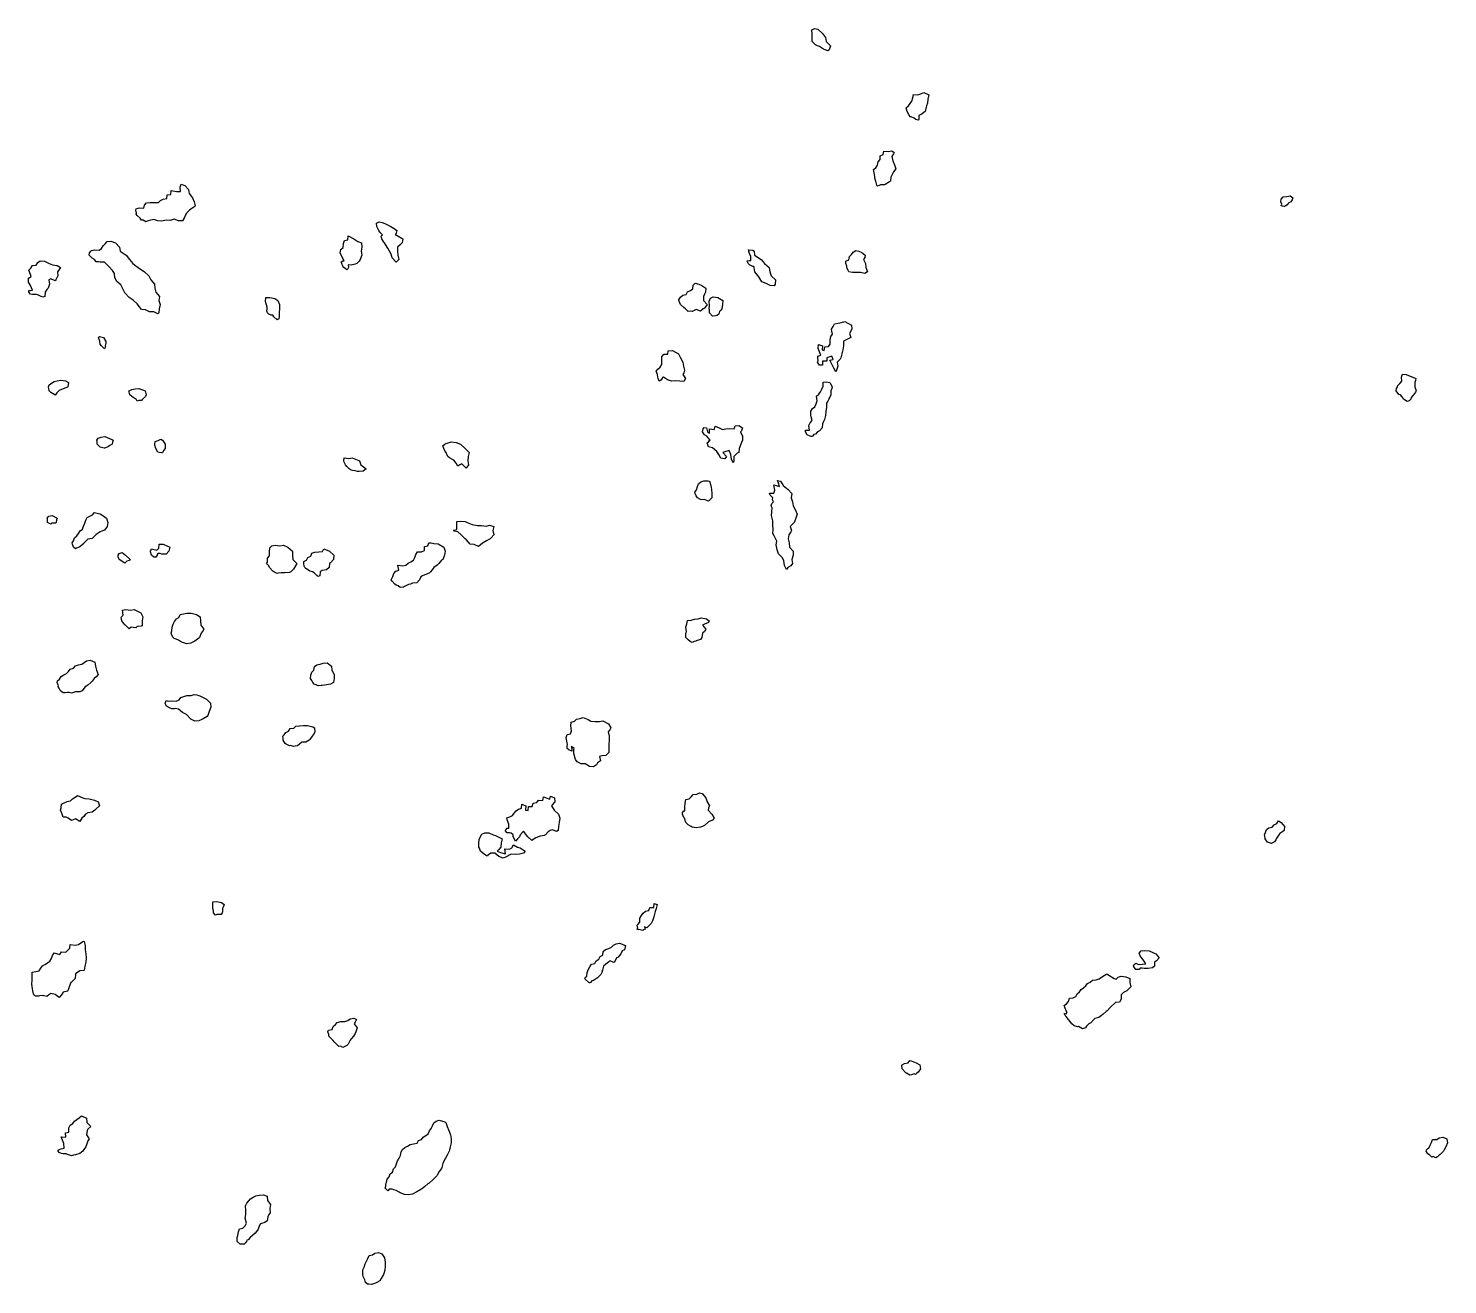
# Model space of a CAD drawing. Extents: x 450006 to 454999, y 6465006 to 6474995.
# Drawn here: x 454304 to 454995, y 6469346 to 6469957 of the extents above; entities that cross this region are included whole.
import ezdxf

# ---------------------------------------------------------------- set-up
doc = ezdxf.new("R2010")
doc.units = 0

msp = doc.modelspace()

# ---------------------------------------------------------------- linework, layer by layer
at = {"layer": '1010'}
for points in [[(454687, 6469949.36), (454685.36, 6469951), (454685.36, 6469952.62), (454685.36, 6469953), (454685.36, 6469954.62), (454685.32, 6469956.66), (454686.56, 6469957.42), (454688.16, 6469957), (454690.5, 6469955), (454691.98, 6469953), (454692.22, 6469951), (454694.32, 6469949), (454693.74, 6469947), (454693, 6469946.46), (454691.7, 6469947), (454691, 6469947.32), (454689.98, 6469948), (454689, 6469948.66), (454688, 6469949), (454687, 6469949.36), (454687, 6469949.36)], [(454733, 6469914.32), (454732.74, 6469915), (454732.54, 6469915.44), (454731.58, 6469917), (454731.22, 6469918.76), (454732.28, 6469919.7), (454733.18, 6469920.8), (454734, 6469921.98), (454734.42, 6469923.56), (454734.66, 6469925.32), (454736.86, 6469925.12), (454738.34, 6469925.64), (454739.74, 6469926.24), (454742.24, 6469925), (454741.68, 6469923), (454741.54, 6469921), (454741, 6469919.68), (454740.82, 6469919), (454740.34, 6469917), (454739, 6469915.88), (454737.34, 6469915), (454737.36, 6469913), (454737.2, 6469912.78), (454737, 6469912.68), (454735.9, 6469913), (454735, 6469913.8), (454733.56, 6469914.42), (454733, 6469914.32), (454733, 6469914.32)], [(454717, 6469880.84), (454716.88, 6469881), (454716.84, 6469881.14), (454716.38, 6469883), (454716.14, 6469883.84), (454715.68, 6469886.3), (454715.24, 6469888.74), (454716.46, 6469889.52), (454717.16, 6469890.82), (454717.54, 6469892.44), (454718.44, 6469893.54), (454718.58, 6469895.4), (454719.98, 6469896), (454720.36, 6469897.62), (454722.48, 6469897.5), (454724.12, 6469897.86), (454725.32, 6469897), (454725, 6469896.34), (454724.26, 6469895), (454724.74, 6469893), (454725.46, 6469891), (454726.1, 6469889), (454725, 6469887.58), (454724.74, 6469887), (454723.78, 6469885), (454723.52, 6469883), (454723, 6469882.7), (454721, 6469881.44), (454720.66, 6469881.32), (454719, 6469881.32), (454718.74, 6469881.24), (454718.08, 6469881), (454717.28, 6469880.7), (454717, 6469880.84), (454717, 6469880.84)], [(454357, 6469866.38), (454356.5, 6469867), (454356.54, 6469867.44), (454356.3, 6469869), (454356.38, 6469869.6), (454357.94, 6469870.04), (454360.12, 6469869.86), (454360.54, 6469871.44), (454361.46, 6469872.52), (454363.34, 6469872.64), (454365.34, 6469872.64), (454367.34, 6469872.64), (454368.28, 6469873.7), (454369.62, 6469874.36), (454371.32, 6469874.66), (454371.58, 6469876.4), (454373.34, 6469876.64), (454373.46, 6469878.52), (454376, 6469877.98), (454378, 6469877.98), (454377.82, 6469880.16), (454378.32, 6469881.66), (454380.18, 6469881), (454381.94, 6469879), (454382.2, 6469877), (454383.86, 6469875), (454384.66, 6469873), (454385.2, 6469871), (454385, 6469870.74), (454383, 6469869.46), (454382.46, 6469869), (454381, 6469867.42), (454380.6, 6469867), (454379.8, 6469865), (454379, 6469863.72), (454377, 6469863.7), (454375, 6469864.6), (454373, 6469863.86), (454371, 6469864), (454369, 6469863.6), (454367, 6469863.7), (454365, 6469864.36), (454363, 6469863.84), (454362.3, 6469863.68), (454361, 6469863.26), (454359.96, 6469864.02), (454359, 6469864.14), (454358.38, 6469865), (454357, 6469866.38), (454357, 6469866.38)], [(454915, 6469870.72), (454913.58, 6469871), (454914.04, 6469871.94), (454913.42, 6469873), (454913.66, 6469874.32), (454914.6, 6469875.38), (454916.34, 6469875.64), (454918, 6469875.98), (454919.38, 6469875), (454919, 6469874), (454918.38, 6469873), (454917.44, 6469872.54), (454917, 6469872.14), (454916.5, 6469871.48), (454915.86, 6469871), (454915.3, 6469870.68), (454915, 6469870.72), (454915, 6469870.72)], [(454475, 6469858.28), (454474.52, 6469859), (454474.26, 6469859.72), (454473.62, 6469861), (454473.36, 6469862.62), (454474.66, 6469863.32), (454476.16, 6469863), (454477.5, 6469862.48), (454480.38, 6469861), (454481.94, 6469860.04), (454483.34, 6469859), (454483, 6469857.8), (454482.42, 6469857), (454483.4, 6469856.58), (454486.26, 6469855), (454485.92, 6469853), (454485, 6469852.1), (454483.66, 6469851), (454483.58, 6469849), (454483.84, 6469847), (454484.34, 6469845), (454483, 6469843.62), (454481, 6469845.74), (454480.5, 6469847.48), (454479, 6469850.48), (454477.74, 6469852.24), (454477.34, 6469853), (454477, 6469853.34), (454475.96, 6469855), (454475.66, 6469856.32), (454476.4, 6469857), (454475, 6469858.28), (454475, 6469858.28)], [(454457, 6469841.7), (454456.58, 6469843), (454456.24, 6469843.74), (454457, 6469844.28), (454457.64, 6469844.34), (454457, 6469845.36), (454455.76, 6469848.22), (454456.1, 6469849.88), (454457.18, 6469850.8), (454457.32, 6469852.66), (454457.8, 6469854.18), (454459.42, 6469854.56), (454459.58, 6469856.4), (454462.36, 6469855), (454464.34, 6469853.64), (454466.04, 6469853), (454466.32, 6469851), (454465.98, 6469849), (454466.32, 6469847), (454465.48, 6469845), (454465, 6469844.06), (454463.86, 6469843), (454463, 6469842.6), (454461, 6469842.12), (454459.64, 6469842.34), (454459.78, 6469841), (454459.52, 6469840.46), (454459, 6469839.86), (454457.52, 6469841), (454457, 6469841.7), (454457, 6469841.7)], [(454335, 6469845.62), (454333.5, 6469847), (454333.72, 6469848.26), (454334.44, 6469849), (454334.74, 6469849.24), (454336.4, 6469849.58), (454338.42, 6469849.56), (454339.64, 6469850.34), (454340.38, 6469851.6), (454341.34, 6469852.64), (454342.34, 6469853.64), (454344.14, 6469853.84), (454346.42, 6469853), (454348.3, 6469851), (454348.66, 6469849), (454349.7, 6469848.28), (454351.6, 6469847), (454353.24, 6469845), (454354.78, 6469843), (454355.66, 6469842.32), (454357.44, 6469841), (454360.54, 6469839), (454362.66, 6469837), (454363.62, 6469835), (454365.42, 6469833), (454365.46, 6469831), (454366.06, 6469829), (454367.8, 6469827), (454367.48, 6469825), (454368.14, 6469823), (454367.72, 6469821), (454367.54, 6469819), (454367, 6469818.56), (454365, 6469819.4), (454363, 6469819.44), (454361, 6469820.38), (454359, 6469820.62), (454358, 6469821.98), (454357, 6469823.44), (454355, 6469825.2), (454353, 6469826.5), (454351, 6469828.66), (454350.62, 6469829.36), (454349, 6469832.62), (454347, 6469834.26), (454346.04, 6469835.94), (454345.84, 6469838.14), (454345, 6469839.52), (454343, 6469841.62), (454341, 6469843.6), (454340.28, 6469843.7), (454339, 6469843.7), (454338.16, 6469843.82), (454337, 6469843.82), (454336.2, 6469845), (454335, 6469845.62), (454335, 6469845.62)], [(454655, 6469842.34), (454654.34, 6469843), (454653.74, 6469844.24), (454655, 6469844.52), (454655.54, 6469844.44), (454655.54, 6469846.44), (454655, 6469847.82), (454654.4, 6469849.58), (454656.54, 6469849.44), (454657.18, 6469849), (454657.38, 6469847), (454660.54, 6469845), (454662.16, 6469843), (454664.44, 6469841), (454664.76, 6469839), (454665.4, 6469837), (454667.58, 6469835), (454667.4, 6469833), (454667, 6469832.12), (454665, 6469832.22), (454663, 6469833.32), (454661, 6469834.1), (454659.44, 6469836.54), (454659, 6469837.18), (454657.46, 6469839), (454657.18, 6469840.8), (454657.2, 6469841), (454657, 6469841.54), (454656.52, 6469841.46), (454655, 6469842.34), (454655, 6469842.34)], [(454703, 6469839.6), (454702.3, 6469841), (454702.36, 6469841.62), (454701.82, 6469843), (454701.78, 6469844.2), (454703.2, 6469844.78), (454703.62, 6469846.36), (454704.54, 6469847.44), (454705.4, 6469848.58), (454706.66, 6469849.32), (454708.18, 6469849), (454709.66, 6469848.32), (454711.24, 6469847), (454711, 6469845.84), (454710.36, 6469845), (454711.38, 6469843), (454711.46, 6469841), (454712.38, 6469839), (454711, 6469838.16), (454709, 6469838.56), (454707.3, 6469838.68), (454707, 6469838.58), (454705.4, 6469838.58), (454705, 6469838.58), (454703.32, 6469839), (454703, 6469839.6), (454703, 6469839.6)], [(454305, 6469828.1), (454304.24, 6469829), (454304.2, 6469829.78), (454305, 6469829.84), (454306.02, 6469829.96), (454305, 6469832.22), (454304, 6469833.98), (454304.06, 6469835.92), (454305.36, 6469836.62), (454305, 6469837.6), (454304.2, 6469839.78), (454305.22, 6469840.76), (454306, 6469841.98), (454307.8, 6469842.18), (454308.54, 6469843.44), (454309.74, 6469844.24), (454311.8, 6469844.18), (454314.18, 6469843), (454315.66, 6469842.32), (454318, 6469841.98), (454319.56, 6469841), (454319, 6469840), (454318.24, 6469839), (454318.32, 6469837), (454317.36, 6469835), (454317, 6469834.62), (454315, 6469835.6), (454313.94, 6469835), (454314.22, 6469833), (454313.6, 6469831), (454313, 6469830.34), (454312.2, 6469829), (454311.98, 6469827), (454311, 6469826.56), (454310.18, 6469827), (454309, 6469827.5), (454308, 6469827.98), (454307, 6469827.86), (454306.02, 6469827.96), (454305, 6469828.1), (454305, 6469828.1)], [(454621, 6469823.9), (454620.6, 6469825), (454620.6, 6469825.38), (454621, 6469826.08), (454621.38, 6469826.6), (454622.44, 6469827.54), (454624.14, 6469827.84), (454624.78, 6469829.2), (454626.16, 6469829.82), (454627.32, 6469830.66), (454627.52, 6469832.46), (454628.5, 6469833.48), (454630.22, 6469833), (454631.66, 6469832.32), (454633.64, 6469831), (454633.48, 6469829), (454633, 6469828), (454632.56, 6469827), (454632.58, 6469825), (454634.28, 6469823), (454633, 6469821.32), (454632.44, 6469821), (454631, 6469819.76), (454629, 6469820.6), (454627, 6469819.58), (454626.18, 6469819.8), (454625, 6469819.66), (454623.72, 6469821), (454623, 6469821.6), (454621.38, 6469823), (454621, 6469823.9), (454621, 6469823.9)], [(454637, 6469817.36), (454635.38, 6469819), (454635.52, 6469820.46), (454635.34, 6469821), (454635.52, 6469822.46), (454635.36, 6469824.62), (454635.88, 6469826.1), (454637.24, 6469826.74), (454639.46, 6469826.52), (454641.88, 6469825), (454641.82, 6469823), (454641.4, 6469821), (454641, 6469820.34), (454640.38, 6469819.6), (454640.12, 6469819), (454639.86, 6469818.12), (454639, 6469817.72), (454638.48, 6469817.5), (454637, 6469817.36), (454637, 6469817.36)], [(454421, 6469818.3), (454420.38, 6469819), (454420.12, 6469819.86), (454420.28, 6469821), (454420.22, 6469821.76), (454419.44, 6469824.54), (454419.6, 6469826.38), (454421.52, 6469826.46), (454424, 6469825.98), (454425.36, 6469825), (454426.2, 6469823), (454426.18, 6469821), (454426.02, 6469819), (454426.02, 6469817), (454425.92, 6469816.06), (454425, 6469815.5), (454423.5, 6469817), (454423, 6469817.84), (454422.16, 6469817.82), (454421, 6469818.3), (454421, 6469818.3)], [(454689, 6469793.56), (454688.04, 6469795), (454688.32, 6469795.66), (454688.2, 6469797), (454688.14, 6469797.84), (454689.58, 6469798.4), (454689, 6469799.92), (454688.42, 6469801.56), (454688.46, 6469803.52), (454690.48, 6469803), (454690.22, 6469801), (454691.32, 6469800.66), (454691.52, 6469802.46), (454693.4, 6469802.58), (454694.24, 6469803.74), (454694.2, 6469805.78), (454694.5, 6469807.48), (454695.32, 6469808.66), (454695, 6469810), (454694.9, 6469811.08), (454695.7, 6469812.28), (454696.36, 6469813.62), (454698.02, 6469813.96), (454699.74, 6469814.24), (454701.24, 6469814.74), (454704.62, 6469813), (454704.78, 6469811), (454703.64, 6469809), (454704.28, 6469807), (454703, 6469806.32), (454701, 6469805.32), (454700.66, 6469805), (454700.66, 6469803), (454700.3, 6469801), (454699.78, 6469799), (454699.4, 6469797), (454699, 6469796.46), (454697.56, 6469795), (454697.98, 6469793), (454697.24, 6469791), (454697, 6469790.32), (454696, 6469791.98), (454695, 6469794), (454694, 6469795.98), (454695.66, 6469796.32), (454695, 6469797.9), (454693, 6469797.32), (454692.54, 6469797), (454692.54, 6469795.44), (454691, 6469795.44), (454690.52, 6469795.46), (454690.42, 6469795), (454690.4, 6469793.58), (454689, 6469793.56), (454689, 6469793.56)], [(454339, 6469803.8), (454338.78, 6469805), (454338.82, 6469805.16), (454338.14, 6469807), (454338.58, 6469807.4), (454340.54, 6469807), (454341.64, 6469805), (454341.66, 6469804.32), (454341.42, 6469803), (454341.56, 6469802.42), (454341, 6469801.52), (454339.52, 6469803), (454339, 6469803.8), (454339, 6469803.8)], [(454611, 6469785.8), (454610.44, 6469787), (454610.28, 6469787.7), (454610.18, 6469789), (454609.44, 6469790.54), (454610.36, 6469791.62), (454611.46, 6469792.52), (454612.2, 6469793.78), (454612.3, 6469795.68), (454612.34, 6469797.64), (454613.18, 6469798.8), (454615.16, 6469798.82), (454615.42, 6469800.56), (454617.4, 6469800.58), (454620.4, 6469799), (454621.28, 6469797), (454622.52, 6469795), (454622.82, 6469793), (454623.32, 6469791), (454623, 6469789.8), (454622.44, 6469789), (454623.76, 6469787), (454623, 6469785.52), (454621, 6469785.78), (454619, 6469785.96), (454617, 6469785.78), (454615, 6469786.4), (454614, 6469787), (454613, 6469787.68), (454612.54, 6469787.44), (454612.44, 6469787), (454611.78, 6469786.2), (454611, 6469785.8), (454611, 6469785.8)], [(454315, 6469780.26), (454314.08, 6469781), (454313.92, 6469782.06), (454313.72, 6469783), (454314.08, 6469783.9), (454315.24, 6469784.74), (454316.5, 6469785.48), (454318.06, 6469785.92), (454319.78, 6469786.2), (454322.06, 6469785.92), (454323.52, 6469785), (454323.2, 6469783), (454323, 6469782.86), (454321, 6469782), (454319, 6469781.16), (454318.74, 6469781), (454317.92, 6469780.06), (454317.14, 6469779), (454317.1, 6469778.88), (454317, 6469778.92), (454316.88, 6469779), (454315, 6469780.26), (454315, 6469780.26)], [(454683, 6469759.66), (454682.18, 6469761), (454682.16, 6469761.82), (454683, 6469761.82), (454684.16, 6469761.82), (454683.82, 6469764.16), (454684.52, 6469765.46), (454685.48, 6469766.5), (454685, 6469768.34), (454684.84, 6469769.14), (454684.82, 6469771.16), (454685.58, 6469772.4), (454686.68, 6469773.3), (454687.32, 6469774.66), (454687.9, 6469776.08), (454687.6, 6469778.38), (454688.62, 6469779.36), (454689.48, 6469780.5), (454690.2, 6469781.78), (454690.74, 6469783.24), (454690.72, 6469785.26), (454692.56, 6469785.42), (454693.98, 6469785), (454695.18, 6469783), (454695, 6469782.08), (454694.48, 6469781), (454694.46, 6469779), (454693.48, 6469777), (454693, 6469775.92), (454692.42, 6469775), (454692.36, 6469773), (454692.06, 6469771), (454691.98, 6469769), (454691.38, 6469767), (454691, 6469766.02), (454690.46, 6469765), (454690.26, 6469763), (454689, 6469761.54), (454687.98, 6469761), (454687, 6469759.94), (454686.26, 6469759.72), (454685.52, 6469759), (454685.22, 6469758.76), (454685, 6469758.78), (454684.42, 6469759), (454683, 6469759.66), (454683, 6469759.66)], [(454971, 6469779.2), (454969.64, 6469781), (454969.78, 6469782.2), (454970.32, 6469783), (454970.44, 6469783.54), (454971.36, 6469784.62), (454972.3, 6469785.68), (454972.26, 6469787.72), (454972.78, 6469789.2), (454974.44, 6469789), (454975.56, 6469788.42), (454978.58, 6469787.4), (454979.16, 6469787), (454979, 6469786.12), (454978.74, 6469785), (454978.7, 6469783), (454979.3, 6469781), (454979, 6469780.44), (454978, 6469779), (454977, 6469777.7), (454976.68, 6469777), (454975.88, 6469776.1), (454975, 6469775.88), (454973.14, 6469777), (454973, 6469777.52), (454971.78, 6469779), (454971, 6469779.2), (454971, 6469779.2)], [(454353, 6469780.36), (454352.92, 6469781), (454352.92, 6469781.06), (454353, 6469781.08), (454354.32, 6469781.66), (454356, 6469781.98), (454357.8, 6469782.18), (454360.82, 6469781), (454361.38, 6469779), (454361, 6469778.32), (454359.52, 6469777), (454359, 6469776.3), (454357.74, 6469776.24), (454357, 6469776.04), (454356.4, 6469777), (454355, 6469777.84), (454353.36, 6469779), (454353, 6469780.36), (454353, 6469780.36)], [(454339, 6469753.56), (454337.48, 6469755), (454337.5, 6469756.48), (454337.38, 6469757), (454338.02, 6469757.96), (454339.46, 6469758.52), (454341.24, 6469758.74), (454344.66, 6469757.32), (454345.2, 6469757), (454345, 6469756), (454344.82, 6469755), (454343.64, 6469754.34), (454343, 6469753.86), (454342.4, 6469753.58), (454341, 6469753.08), (454340.82, 6469753.16), (454339, 6469753.56), (454339, 6469753.56)], [(454633, 6469759.62), (454632.08, 6469761), (454632.18, 6469761.8), (454632.6, 6469763), (454632.74, 6469763.24), (454633.98, 6469763), (454634.46, 6469761), (454635.54, 6469760.44), (454635.5, 6469762.48), (454637.7, 6469762.28), (454638.18, 6469763.8), (454640.1, 6469763), (454641.8, 6469762.18), (454643.4, 6469762.58), (454645.32, 6469762.66), (454647.46, 6469762.52), (454647.94, 6469764.04), (454649.8, 6469764.18), (454651.46, 6469763), (454651, 6469761.62), (454650.52, 6469761), (454651.6, 6469759), (454651.48, 6469757), (454651, 6469755.9), (454650.66, 6469755), (454649.92, 6469753), (454649.78, 6469751), (454649, 6469750.6), (454647.28, 6469749), (454647.24, 6469747), (454647, 6469746), (454646.2, 6469747.78), (454645.9, 6469750.08), (454645, 6469751.9), (454643, 6469751.34), (454641.98, 6469751), (454643.78, 6469749), (454643, 6469748), (454641, 6469748.22), (454640, 6469749.98), (454639, 6469751.52), (454637, 6469753.32), (454635, 6469753.84), (454634.28, 6469755.7), (454635, 6469756.14), (454635.32, 6469756.66), (454635.86, 6469757), (454635, 6469758), (454634.12, 6469759), (454633, 6469759.62), (454633, 6469759.62)], [(454367, 6469751.22), (454366.1, 6469753), (454365.46, 6469754.52), (454365.6, 6469755), (454365.7, 6469756.28), (454367.14, 6469756.84), (454368.48, 6469757.5), (454369.32, 6469757), (454370.54, 6469755), (454370.54, 6469753), (454369.84, 6469752.14), (454369.22, 6469751), (454369.14, 6469750.84), (454369, 6469750.84), (454367.64, 6469751), (454367, 6469751.22), (454367, 6469751.22)], [(454507, 6469751.22), (454506.14, 6469753), (454505.72, 6469754.26), (454506.62, 6469755), (454506.82, 6469755.16), (454508.22, 6469755.76), (454509.72, 6469756.26), (454512.18, 6469755.8), (454514.28, 6469755), (454516.5, 6469753), (454518.54, 6469751), (454518.04, 6469749), (454517.82, 6469747), (454518.24, 6469745), (454517, 6469743.46), (454515, 6469745.42), (454513.98, 6469745), (454513, 6469744.32), (454512.22, 6469745.76), (454511, 6469747.3), (454510.34, 6469747.64), (454509, 6469748.36), (454508.2, 6469749), (454507.46, 6469750.52), (454507.24, 6469751), (454507, 6469751.22), (454507, 6469751.22)], [(454459, 6469744.14), (454458.28, 6469745), (454457.6, 6469746.38), (454457.58, 6469747), (454457.62, 6469748.36), (454459.92, 6469748.06), (454461.52, 6469748.46), (454464.8, 6469747.18), (454465.08, 6469747), (454465.76, 6469745), (454468.36, 6469743), (454467, 6469741.88), (454465, 6469741.74), (454464.16, 6469741.82), (454463, 6469742.08), (454461.72, 6469742.26), (454461, 6469742.38), (454460.1, 6469743), (454459, 6469744.14), (454459, 6469744.14)], [(454629, 6469729.86), (454628.44, 6469731), (454628.36, 6469731.62), (454629, 6469732.52), (454629.18, 6469732.8), (454629.58, 6469734.4), (454630.16, 6469735.82), (454631.32, 6469736.66), (454632.72, 6469737.26), (454634.76, 6469737.22), (454635.44, 6469737), (454636.12, 6469735), (454636.42, 6469733), (454636.66, 6469731), (454636.52, 6469729), (454635, 6469727.34), (454634.54, 6469727.44), (454633, 6469728.16), (454631.98, 6469728), (454631, 6469728.16), (454629.64, 6469729), (454629, 6469729.86), (454629, 6469729.86)], [(454665, 6469730.3), (454664.66, 6469731), (454664.82, 6469731.16), (454665, 6469731.24), (454666.8, 6469731.18), (454667.24, 6469732.74), (454667, 6469734.22), (454666.78, 6469735.2), (454667.98, 6469735), (454669.5, 6469734.48), (454669, 6469736), (454668.54, 6469737.44), (454669.98, 6469737), (454671.38, 6469735), (454673.82, 6469733), (454675.48, 6469731), (454675.24, 6469729), (454675.86, 6469727), (454676.24, 6469725), (454677.36, 6469723), (454678.08, 6469721), (454677.44, 6469719), (454677, 6469717.7), (454676.62, 6469717), (454675, 6469715.32), (454674.74, 6469715), (454675.36, 6469713), (454675, 6469712.44), (454674.08, 6469711), (454673.72, 6469709), (454674.18, 6469707), (454674.44, 6469705), (454676.1, 6469703), (454676.16, 6469701), (454675.5, 6469699), (454675.8, 6469697), (454675, 6469695.78), (454673.62, 6469695), (454673, 6469694), (454672, 6469695.98), (454671.64, 6469698.34), (454671, 6469699.82), (454669, 6469701.66), (454668.34, 6469703.64), (454667.86, 6469706.12), (454668.16, 6469707.82), (454667, 6469710.48), (454666.32, 6469711.66), (454666.52, 6469713.46), (454666.28, 6469715.7), (454666.22, 6469717.76), (454665.56, 6469720.42), (454665.8, 6469722.18), (454665.9, 6469724.08), (454665.44, 6469725), (454665.78, 6469726.2), (454666.6, 6469727), (454666.04, 6469727.94), (454666.34, 6469729), (454665, 6469730.3), (454665, 6469730.3)], [(454315, 6469716.18), (454313.32, 6469717), (454313.32, 6469718.66), (454313.16, 6469719), (454313.98, 6469720), (454315.58, 6469720.4), (454318.02, 6469719), (454317.74, 6469718.24), (454317.52, 6469717), (454317.32, 6469716.66), (454317, 6469716.58), (454315.4, 6469716.58), (454315, 6469716.18), (454315, 6469716.18)], [(454327, 6469704.18), (454326, 6469705), (454325.52, 6469706.46), (454325.28, 6469707), (454325.94, 6469708.04), (454326.44, 6469709.54), (454327.58, 6469710.4), (454328.34, 6469711.64), (454329.12, 6469712.86), (454330.26, 6469713.72), (454330.84, 6469715.14), (454331.4, 6469716.58), (454331.96, 6469718.02), (454332.56, 6469719.42), (454333.94, 6469720.04), (454335.24, 6469720.74), (454336.2, 6469721.78), (454338.84, 6469721.14), (454339.2, 6469721), (454342.02, 6469719), (454342.6, 6469717), (454342.36, 6469715), (454341, 6469713.18), (454340.62, 6469713), (454339, 6469712.32), (454337, 6469711.14), (454336.86, 6469711), (454335, 6469709.12), (454333.98, 6469709), (454333, 6469708.9), (454331.18, 6469707), (454331, 6469706.74), (454330, 6469705.98), (454329, 6469705.1), (454328.86, 6469705.12), (454328.74, 6469705), (454327.48, 6469704.5), (454327, 6469704.18), (454327, 6469704.18)], [(454511, 6469712.84), (454510.84, 6469713), (454510.88, 6469713.1), (454511, 6469713.16), (454512.52, 6469713.46), (454512.58, 6469715.4), (454512.5, 6469717.48), (454514.34, 6469717.64), (454516.5, 6469717.48), (454517.58, 6469717), (454520, 6469715.98), (454522.54, 6469715.44), (454524.58, 6469715.4), (454526.84, 6469715.14), (454528.38, 6469715.6), (454530.56, 6469715), (454530.06, 6469713), (454530.5, 6469711), (454529, 6469709.32), (454528.66, 6469709), (454527, 6469707.96), (454525.36, 6469707), (454525, 6469706.8), (454523, 6469705.3), (454521, 6469706.22), (454519, 6469706.44), (454517, 6469708.6), (454516.6, 6469709), (454515, 6469710.68), (454514.68, 6469711), (454513, 6469712.32), (454511.24, 6469712.74), (454511, 6469712.84), (454511, 6469712.84)], [(454349, 6469698.48), (454348.16, 6469699), (454347.74, 6469700.24), (454347.74, 6469701), (454348.16, 6469701.82), (454349.68, 6469702.3), (454351.34, 6469701), (454353.5, 6469699), (454353.4, 6469698.58), (454353, 6469698.44), (454351.9, 6469698.08), (454351, 6469697.16), (454350.66, 6469697.32), (454349, 6469698.48), (454349, 6469698.48)], [(454365, 6469700), (454363.86, 6469701), (454363.38, 6469702.6), (454363.36, 6469703), (454363.86, 6469704.12), (454366.5, 6469703.48), (454367.56, 6469704.42), (454367.64, 6469706.34), (454369.64, 6469706.34), (454372.8, 6469705), (454372.28, 6469703), (454371, 6469701.6), (454369, 6469701.56), (454368.12, 6469701.86), (454367, 6469701.86), (454366.62, 6469701.36), (454366.6, 6469701), (454365.96, 6469700.02), (454365, 6469700), (454365, 6469700)], [(454421, 6469695.82), (454419.94, 6469697), (454420.3, 6469697.68), (454420.42, 6469699), (454420.38, 6469699.6), (454421.28, 6469700.7), (454421.32, 6469702.66), (454421.44, 6469704.54), (454422.4, 6469705.58), (454424.14, 6469705.84), (454426.4, 6469705.58), (454428.12, 6469705.86), (454430.24, 6469705), (454432.52, 6469703), (454432.54, 6469701), (454432.74, 6469699), (454434.6, 6469697), (454433.5, 6469695), (454433, 6469694.16), (454431.7, 6469693), (454431, 6469692.66), (454429, 6469692.38), (454427, 6469692.44), (454425.74, 6469692.24), (454425, 6469692.16), (454423.52, 6469693), (454423, 6469693.32), (454421.32, 6469695), (454421, 6469695.82), (454421, 6469695.82)], [(454439, 6469694.58), (454438.58, 6469695), (454438.28, 6469695.7), (454438.04, 6469697), (454438.06, 6469697.92), (454439.3, 6469698.68), (454440, 6469699.98), (454441.46, 6469700.52), (454442, 6469701.98), (454443.42, 6469702.56), (454445.32, 6469702.66), (454447.18, 6469702.8), (454447.8, 6469704.18), (454450.46, 6469703), (454452.66, 6469701), (454452.5, 6469699), (454451, 6469697.36), (454450.56, 6469697), (454450.3, 6469695), (454449, 6469693.94), (454447, 6469693.62), (454445.94, 6469693), (454445.82, 6469691), (454445, 6469690.64), (454444.48, 6469691), (454443, 6469692.48), (454442.26, 6469693), (454441, 6469693.3), (454439.84, 6469694.14), (454439, 6469694.58), (454439, 6469694.58)], [(454481, 6469688.44), (454480.56, 6469689), (454480.68, 6469689.3), (454481, 6469690.04), (454481.38, 6469690.6), (454481.92, 6469692.06), (454482.8, 6469693.18), (454484.24, 6469693.74), (454483.78, 6469696.2), (454486.16, 6469695.82), (454487.76, 6469696.22), (454488.78, 6469697.2), (454490.16, 6469697.82), (454491.4, 6469698.58), (454492.12, 6469699.86), (454492.62, 6469701.36), (454493.4, 6469702.58), (454495.24, 6469702.74), (454496.72, 6469703.26), (454496.72, 6469705.26), (454498.36, 6469705.62), (454498.92, 6469707.06), (454499.98, 6469707), (454501.32, 6469706.66), (454503.48, 6469706.5), (454506.16, 6469705), (454506.78, 6469703), (454506.58, 6469701), (454505.74, 6469699), (454505, 6469698.64), (454503.72, 6469697), (454503, 6469696.18), (454501.38, 6469695), (454501, 6469694.58), (454499.62, 6469693), (454499, 6469692.2), (454497, 6469691.46), (454495.78, 6469691), (454495, 6469690.46), (454494.28, 6469689), (454493, 6469687.54), (454491, 6469687.36), (454489.98, 6469687), (454489, 6469686.74), (454487, 6469685.78), (454486.52, 6469685.46), (454485, 6469685.3), (454483.94, 6469686.04), (454483, 6469686.42), (454482.36, 6469687), (454481, 6469688.44), (454481, 6469688.44)], [(454351, 6469667.2), (454349.54, 6469669), (454349.22, 6469670.76), (454349.36, 6469671), (454350.16, 6469671.82), (454349.74, 6469674.24), (454351.42, 6469674.56), (454353.7, 6469674.28), (454355.44, 6469674.54), (454358.66, 6469673), (454359.72, 6469671), (454359.38, 6469669), (454359.34, 6469667), (454359, 6469666.54), (454357, 6469666.26), (454356.36, 6469665.62), (454355, 6469665.76), (454354.04, 6469665.94), (454353, 6469665.22), (454351.22, 6469667), (454351, 6469667.2), (454351, 6469667.2)], [(454375, 6469660.4), (454374.46, 6469661), (454373.8, 6469662.18), (454373.44, 6469663), (454373.82, 6469664.16), (454373.96, 6469666.02), (454374.5, 6469667.48), (454375.18, 6469668.8), (454376, 6469669.98), (454377.24, 6469670.74), (454377.86, 6469672.12), (454379.44, 6469672.54), (454381.12, 6469672.86), (454383.24, 6469672.74), (454385.78, 6469672.2), (454387.64, 6469671), (454387.72, 6469669), (454387.86, 6469667), (454389.32, 6469665), (454389, 6469664.44), (454388.16, 6469663), (454387.24, 6469661), (454387, 6469660.64), (454385, 6469659.16), (454384.66, 6469659), (454383, 6469658.16), (454381, 6469657.92), (454379.66, 6469658.32), (454379, 6469658.5), (454377.98, 6469659), (454377, 6469659.64), (454375.9, 6469660.08), (454375, 6469660.4), (454375, 6469660.4)], [(454625, 6469659.9), (454623.9, 6469661), (454623.94, 6469662.04), (454624.02, 6469663), (454624.24, 6469663.74), (454623.96, 6469666.02), (454624.44, 6469667.54), (454624.78, 6469669.2), (454626.56, 6469669.42), (454628.16, 6469669.82), (454630, 6469669.98), (454631.44, 6469670.54), (454634, 6469669.98), (454635.24, 6469669), (454635, 6469668.28), (454633, 6469667.44), (454631.98, 6469667), (454633.7, 6469665), (454633, 6469663.9), (454631.98, 6469663), (454631.76, 6469661), (454631, 6469660), (454629, 6469659.32), (454628.76, 6469659.22), (454627.98, 6469659), (454627.34, 6469658.64), (454627, 6469658.46), (454626, 6469659), (454625, 6469659.9), (454625, 6469659.9)], [(454319, 6469636.32), (454318.48, 6469637), (454318.6, 6469637.38), (454317.98, 6469639), (454318.18, 6469639.8), (454319.22, 6469640.76), (454320, 6469641.98), (454321.2, 6469642.78), (454322.5, 6469643.48), (454323.52, 6469644.46), (454324.38, 6469645.6), (454325.9, 6469646.08), (454326.88, 6469647.1), (454328.36, 6469647.62), (454329.98, 6469648), (454331.18, 6469648.8), (454332.36, 6469649.62), (454334.06, 6469649.92), (454336.4, 6469649), (454336.72, 6469647), (454337.16, 6469645), (454337.94, 6469643), (454337, 6469641.8), (454335.94, 6469641), (454335, 6469639.78), (454334.32, 6469639), (454333, 6469637.74), (454331.64, 6469637), (454331, 6469636.2), (454330.18, 6469635), (454329, 6469634.52), (454327, 6469634.46), (454325, 6469633.92), (454323.78, 6469634.2), (454323, 6469634.26), (454321.96, 6469634.02), (454321, 6469634.04), (454319.62, 6469635), (454319, 6469636.32), (454319, 6469636.32)], [(454443, 6469638.2), (454442.38, 6469639), (454441.96, 6469640.02), (454441.34, 6469641), (454441.38, 6469642.6), (454441.96, 6469644.02), (454442.86, 6469645.12), (454443.16, 6469646.82), (454444.32, 6469647.66), (454445.94, 6469648.04), (454447.46, 6469648.52), (454449.4, 6469648.58), (454451.58, 6469647), (454451.7, 6469645), (454452.8, 6469643), (454452.82, 6469641), (454452.42, 6469639), (454451, 6469638.22), (454449, 6469638), (454448.18, 6469637.8), (454447, 6469637.64), (454446.44, 6469637.54), (454445, 6469637.44), (454444.04, 6469637.94), (454443, 6469638.2), (454443, 6469638.2)], [(454371, 6469627.7), (454370.64, 6469629), (454370.7, 6469629.28), (454371, 6469630.28), (454372, 6469629.98), (454373.78, 6469630.2), (454375.98, 6469630), (454377.4, 6469630.58), (454378.2, 6469631.78), (454379.68, 6469632.3), (454381.18, 6469632.8), (454383.2, 6469632.78), (454384.74, 6469633.24), (454385.9, 6469633), (454387.38, 6469632.6), (454390.66, 6469631), (454392.66, 6469629), (454392.74, 6469627), (454391.9, 6469625), (454391.36, 6469623), (454391, 6469622.48), (454389, 6469621.32), (454388.46, 6469621), (454387, 6469620.42), (454385, 6469620.26), (454383, 6469621.22), (454381, 6469623.5), (454379, 6469624.48), (454377, 6469626.1), (454375.56, 6469626.42), (454375, 6469626.24), (454373.74, 6469626.24), (454373, 6469626.58), (454372, 6469627), (454371, 6469627.7), (454371, 6469627.7)], [(454567, 6469606.22), (454566.26, 6469607), (454566.14, 6469607.84), (454566.42, 6469609), (454566.2, 6469609.78), (454565.74, 6469612.24), (454566.22, 6469613.76), (454567.82, 6469614.16), (454568.38, 6469615.6), (454568.04, 6469617.94), (454568.2, 6469619.78), (454569.78, 6469620.2), (454570.74, 6469621.24), (454572.5, 6469621.48), (454573.96, 6469622.02), (454576.42, 6469621), (454577.68, 6469620.3), (454579.86, 6469620.12), (454581.94, 6469620.04), (454583.52, 6469620.46), (454586.38, 6469619), (454587.44, 6469617), (454587, 6469616), (454586.22, 6469615), (454586.6, 6469613), (454586.6, 6469611), (454586.4, 6469609), (454586.46, 6469607), (454586.42, 6469605), (454585, 6469603.56), (454583, 6469603.38), (454581.98, 6469603), (454582.34, 6469601), (454581, 6469600.04), (454580.5, 6469599), (454579, 6469598), (454577, 6469598.22), (454575, 6469599.44), (454573, 6469599.44), (454571, 6469600.44), (454570.32, 6469601.66), (454569.52, 6469604.46), (454569.52, 6469606.46), (454569.54, 6469607), (454569, 6469607.4), (454568.12, 6469607.86), (454568.4, 6469607), (454568.4, 6469605.58), (454567, 6469606.22), (454567, 6469606.22)], [(454429, 6469609.44), (454428.06, 6469611), (454427.96, 6469612.02), (454427.9, 6469613), (454428.44, 6469613.54), (454429.28, 6469614.7), (454430.66, 6469615.32), (454431.34, 6469616.64), (454433.12, 6469616.86), (454434.16, 6469617.82), (454435.96, 6469618.02), (454437.9, 6469618.08), (454439.82, 6469618.16), (454442.5, 6469617.48), (454443.18, 6469617), (454443.34, 6469615), (454443, 6469614.28), (454442.16, 6469613), (454441, 6469611.4), (454440.6, 6469611), (454439, 6469610.08), (454437, 6469610), (454435.88, 6469609), (454435, 6469608.3), (454433.86, 6469608.12), (454433, 6469607.86), (454431.62, 6469608.36), (454431, 6469608.32), (454429.52, 6469609), (454429, 6469609.44), (454429, 6469609.44)], [(454623, 6469573.34), (454622.36, 6469575), (454622.26, 6469575.72), (454623, 6469576.58), (454623.38, 6469576.6), (454623.52, 6469578.46), (454623.6, 6469580.38), (454623.92, 6469582.06), (454625.58, 6469582.4), (454626.52, 6469583.46), (454627.44, 6469584.54), (454629.32, 6469584.66), (454630.56, 6469585.42), (454631.92, 6469585), (454633.74, 6469583), (454634.26, 6469581), (454635.38, 6469579), (454635, 6469578), (454634.74, 6469577), (454636.66, 6469575), (454637.68, 6469573), (454637, 6469572.04), (454635, 6469571.32), (454634.58, 6469571), (454633, 6469569.4), (454631.98, 6469569), (454631, 6469568.64), (454629, 6469568.26), (454627, 6469568.66), (454626.46, 6469569), (454625, 6469569.78), (454623.88, 6469571), (454623.38, 6469572.6), (454623.32, 6469573), (454623, 6469573.34), (454623, 6469573.34)], [(454321, 6469573.54), (454320.5, 6469575), (454320.12, 6469575.86), (454319.64, 6469577), (454319.98, 6469578), (454320.1, 6469579.88), (454321.48, 6469580.5), (454322.88, 6469581.1), (454324.44, 6469581.54), (454325.5, 6469582.48), (454326.72, 6469583.26), (454327.98, 6469584), (454330.46, 6469583), (454331.4, 6469582.58), (454333.54, 6469582.44), (454336.24, 6469581.74), (454337.92, 6469581), (454338.54, 6469579), (454337, 6469577.56), (454336.26, 6469577), (454335, 6469575.88), (454333, 6469575.58), (454331.72, 6469575), (454331, 6469573.8), (454330.08, 6469573), (454329, 6469571.44), (454327, 6469572.78), (454325.72, 6469572.26), (454325, 6469571.96), (454323.34, 6469573), (454323, 6469573.22), (454322.44, 6469573.54), (454321, 6469573.54), (454321, 6469573.54)], [(454537, 6469565.84), (454536.02, 6469567), (454536.48, 6469567.5), (454537, 6469568.14), (454537.76, 6469568.22), (454537.84, 6469570.14), (454537, 6469572.18), (454536.78, 6469573.2), (454538.28, 6469573.7), (454539.62, 6469574.36), (454540.44, 6469575.54), (454541.42, 6469576.56), (454542.52, 6469577.46), (454544.02, 6469577.96), (454544.2, 6469579.78), (454546.08, 6469579), (454545.98, 6469577), (454547.2, 6469576.78), (454547.32, 6469578.66), (454549.24, 6469578.74), (454549.72, 6469580.26), (454551.38, 6469580.6), (454552.18, 6469581.8), (454554.3, 6469581.68), (454554.6, 6469583.38), (454555.98, 6469583), (454557.74, 6469582.24), (454558.16, 6469583.82), (454559.98, 6469583), (454560.24, 6469581), (454559, 6469579.74), (454558.52, 6469579), (454559.94, 6469577), (454561.98, 6469575), (454562.58, 6469573), (454562.3, 6469571), (454562.04, 6469569), (454561.86, 6469567), (454561, 6469566.56), (454559, 6469567.44), (454557.98, 6469567), (454557, 6469566.32), (454555.66, 6469565), (454555, 6469564.56), (454553, 6469564.28), (454551, 6469563.42), (454550.08, 6469563), (454549, 6469562.16), (454547, 6469563.9), (454545, 6469566.66), (454543.32, 6469565), (454543, 6469564), (454542.08, 6469563), (454541, 6469561.9), (454540.48, 6469563), (454539.9, 6469564.08), (454539.86, 6469565), (454539, 6469565.76), (454538.14, 6469565.84), (454537, 6469565.84), (454537, 6469565.84)], [(454907, 6469561.4), (454905.92, 6469563), (454905.78, 6469564.2), (454905.54, 6469565), (454905.98, 6469566), (454906.48, 6469567.5), (454907.58, 6469568.4), (454909.36, 6469568.62), (454910.22, 6469569.76), (454911.48, 6469570.5), (454912.3, 6469571.68), (454913.68, 6469571), (454915.32, 6469569), (454915.12, 6469567), (454915, 6469566.82), (454913, 6469565.54), (454912.56, 6469565), (454911.2, 6469563), (454911, 6469562.56), (454910.4, 6469561.58), (454909.46, 6469561), (454909.18, 6469560.8), (454909, 6469560.72), (454907.96, 6469561), (454907, 6469561.4), (454907, 6469561.4)], [(454525, 6469556.12), (454524.1, 6469557), (454523.5, 6469558.48), (454523.16, 6469559), (454523.16, 6469560.82), (454523.34, 6469562.64), (454523.94, 6469564.04), (454524.74, 6469565.24), (454526.08, 6469565.9), (454528.08, 6469565.9), (454530.22, 6469565), (454531.34, 6469564.64), (454534.64, 6469563), (454534.02, 6469561), (454533.88, 6469559), (454533, 6469557.74), (454532.06, 6469557), (454533.7, 6469556.28), (454536.22, 6469555.76), (454535.84, 6469558.14), (454538.1, 6469557.88), (454539.32, 6469558.66), (454540, 6469559.98), (454541.98, 6469559), (454543.32, 6469558.66), (454545.82, 6469557), (454545, 6469555.96), (454543, 6469555.54), (454541, 6469555.42), (454539, 6469555.52), (454537.98, 6469555), (454537, 6469554.32), (454535, 6469553.58), (454533, 6469554.38), (454531, 6469556.06), (454529, 6469556.04), (454528.46, 6469555.52), (454527.54, 6469555), (454527.38, 6469554.6), (454527, 6469554.7), (454526.52, 6469555), (454525, 6469556.12), (454525, 6469556.12)], [(454395, 6469525.82), (454394.04, 6469527), (454394.04, 6469527.94), (454393.68, 6469529), (454393.7, 6469530.28), (454393.68, 6469532.3), (454395.56, 6469532.42), (454398, 6469531.98), (454399.24, 6469531), (454399, 6469530), (454398.48, 6469529), (454398.48, 6469527.5), (454398.28, 6469527), (454397.88, 6469526.1), (454397, 6469526.1), (454395.76, 6469526.22), (454395, 6469525.82), (454395, 6469525.82)], [(454601, 6469518.76), (454600.04, 6469519), (454600.54, 6469519.44), (454600.3, 6469521), (454600.62, 6469521.36), (454601.5, 6469522.48), (454601.56, 6469524.42), (454602.34, 6469525.64), (454603.16, 6469526.82), (454604.28, 6469527.7), (454605.9, 6469528.08), (454606.48, 6469529.5), (454608.42, 6469529.56), (454608.48, 6469531.5), (454609.98, 6469531), (454609.44, 6469529), (454609, 6469527.66), (454608.82, 6469527), (454608.34, 6469525), (454607.8, 6469523), (454607, 6469521.7), (454606.26, 6469521), (454605, 6469519.62), (454603.84, 6469520.14), (454604.1, 6469519), (454603.36, 6469518.62), (454603, 6469518.44), (454601.14, 6469518.84), (454601, 6469518.76), (454601, 6469518.76)], [(454307, 6469486.66), (454306.66, 6469487), (454306.46, 6469487.52), (454306.2, 6469489), (454306.06, 6469489.92), (454305.66, 6469492.32), (454305.78, 6469494.2), (454305.84, 6469496.14), (454305.84, 6469498.14), (454307.64, 6469498.34), (454309.32, 6469498.66), (454310, 6469499.98), (454310.8, 6469501.18), (454312.08, 6469501.9), (454313.32, 6469502.66), (454314.5, 6469503.48), (454315.22, 6469504.76), (454315.78, 6469506.2), (454316.54, 6469507.44), (454318.12, 6469507), (454319.32, 6469506.66), (454320.04, 6469507.94), (454322.16, 6469507.82), (454323.22, 6469508.76), (454324.24, 6469509.74), (454324.4, 6469511.58), (454326.74, 6469511.24), (454328.38, 6469511.6), (454329.6, 6469512.38), (454330.84, 6469513.14), (454331.08, 6469513), (454331.68, 6469511), (454331.62, 6469509), (454331.98, 6469507), (454332.08, 6469505), (454331.88, 6469503), (454331.44, 6469501), (454331.1, 6469499), (454331, 6469498.86), (454329, 6469498.78), (454327, 6469497.24), (454326.88, 6469497), (454326.78, 6469495), (454325, 6469493.16), (454324.66, 6469493), (454323.82, 6469491), (454323.2, 6469489), (454323, 6469488.76), (454321, 6469488.34), (454320.14, 6469487), (454319, 6469485.76), (454317, 6469487.24), (454315, 6469487.66), (454313.98, 6469487), (454313, 6469486.32), (454311.44, 6469486.54), (454311, 6469486.68), (454309.34, 6469486.64), (454309, 6469486.42), (454307.52, 6469486.46), (454307, 6469486.66), (454307, 6469486.66)], [(454575, 6469494.74), (454574.74, 6469495), (454574.8, 6469495.18), (454575, 6469495.48), (454575.8, 6469496.18), (454576, 6469497.98), (454576.5, 6469499.48), (454577.22, 6469500.76), (454578.06, 6469501.92), (454579.62, 6469502.36), (454580.3, 6469503.68), (454581.58, 6469504.4), (454582.32, 6469505.66), (454583.54, 6469506.44), (454583.78, 6469508.2), (454584.86, 6469509.12), (454586.4, 6469509.58), (454587.74, 6469510.24), (454588.8, 6469511.18), (454590.04, 6469511.94), (454591.7, 6469512.28), (454594.62, 6469511), (454594.16, 6469509), (454593, 6469508.46), (454592.36, 6469507), (454591, 6469505.4), (454590.24, 6469505), (454589.24, 6469503), (454589, 6469502.74), (454587, 6469503.54), (454586.34, 6469503), (454585, 6469501.98), (454583.8, 6469501), (454583.32, 6469499), (454583, 6469498), (454582.62, 6469497), (454581, 6469495.36), (454580.44, 6469495), (454579, 6469494.1), (454578.16, 6469493.82), (454577.48, 6469493), (454577.16, 6469492.82), (454577, 6469492.84), (454576.72, 6469493), (454575, 6469494.74), (454575, 6469494.74)], [(454843, 6469499.4), (454841.74, 6469501), (454842.1, 6469501.88), (454843, 6469502.42), (454844.2, 6469501.78), (454845.98, 6469502), (454847.82, 6469502.16), (454847, 6469503.52), (454845, 6469506), (454844.6, 6469507.38), (454845.5, 6469508.48), (454847.32, 6469508.66), (454849.46, 6469508.52), (454852.62, 6469507), (454854.32, 6469505), (454853, 6469503.58), (454852.02, 6469503), (454852.08, 6469501), (454851, 6469500.16), (454849, 6469499.82), (454848.1, 6469499.88), (454847, 6469499.88), (454845.98, 6469500), (454845, 6469500.06), (454844.52, 6469499.46), (454843, 6469499.4), (454843, 6469499.4)], [(454809, 6469476.54), (454808.58, 6469477), (454808, 6469477.98), (454809, 6469477.82), (454809.58, 6469478.4), (454809, 6469479.24), (454808.12, 6469481.86), (454809.26, 6469482.72), (454810.18, 6469483.8), (454810.62, 6469485.36), (454812.4, 6469485.58), (454813.68, 6469486.3), (454814.44, 6469487.54), (454815.46, 6469488.52), (454816.38, 6469489.6), (454817.48, 6469490.5), (454818.54, 6469491.44), (454819.42, 6469492.56), (454820.7, 6469493.28), (454821.84, 6469494.14), (454823.64, 6469494.34), (454825.16, 6469494.82), (454826.3, 6469495.68), (454827.52, 6469496.46), (454828.74, 6469497.24), (454829.38, 6469497), (454832.4, 6469495), (454833.32, 6469494.66), (454834.3, 6469495.68), (454835.86, 6469496.12), (454838.1, 6469495.88), (454839.98, 6469495), (454839.94, 6469493), (454840.52, 6469491), (454839, 6469489.48), (454838.54, 6469489), (454837, 6469488.16), (454835.82, 6469487), (454835.74, 6469485), (454835, 6469483.48), (454833, 6469483.32), (454832.66, 6469483), (454831, 6469481.32), (454830.64, 6469481), (454829, 6469479.34), (454828.56, 6469479), (454827, 6469477.62), (454826.2, 6469477), (454825, 6469476.08), (454823, 6469475.58), (454822.42, 6469475), (454821, 6469473.46), (454820.12, 6469473), (454819, 6469471.86), (454818.44, 6469471), (454817, 6469470.44), (454815, 6469471.6), (454814.48, 6469471.5), (454813, 6469471.98), (454811.82, 6469473), (454811, 6469474.04), (454810.18, 6469475), (454809, 6469476.54), (454809, 6469476.54)], [(454451, 6469466.12), (454450.24, 6469467), (454450.2, 6469467.78), (454449.72, 6469469), (454450.12, 6469469.86), (454451.76, 6469470.22), (454452.34, 6469471.64), (454453.38, 6469472.6), (454454.34, 6469473.64), (454455.98, 6469474), (454457.94, 6469474.04), (454459.42, 6469474.56), (454460.66, 6469475.32), (454462.34, 6469475.64), (454463.62, 6469475), (454463, 6469473.76), (454462.56, 6469473), (454463.96, 6469471), (454463.36, 6469469), (454463, 6469468.26), (454462.28, 6469467), (454461, 6469465.64), (454460.58, 6469465), (454459.6, 6469463), (454459, 6469462.34), (454457, 6469461.46), (454455.84, 6469462.14), (454455, 6469461.94), (454453.98, 6469463), (454453, 6469464.02), (454452.08, 6469465), (454451, 6469466.12), (454451, 6469466.12)], [(454731, 6469449.1), (454729.18, 6469451), (454729.1, 6469452.88), (454729.16, 6469453), (454730.3, 6469453.68), (454732.08, 6469453.9), (454732.9, 6469455.08), (454733.68, 6469455), (454736.02, 6469453.96), (454737.78, 6469453), (454738.16, 6469451), (454737, 6469449.36), (454736.32, 6469449), (454735.74, 6469448.24), (454735, 6469448.54), (454733.82, 6469448.16), (454733, 6469447.92), (454731.32, 6469449), (454731, 6469449.1), (454731, 6469449.1)], [(454319, 6469410.26), (454318.52, 6469411), (454318.48, 6469411.5), (454319, 6469411.86), (454319.92, 6469412.06), (454321.48, 6469412.5), (454321.32, 6469414.66), (454321, 6469415.54), (454320.02, 6469417.96), (454322.22, 6469417.76), (454322.04, 6469419.94), (454323.74, 6469420.24), (454323.62, 6469422.36), (454324.36, 6469423.62), (454325.56, 6469424.42), (454326.46, 6469425.52), (454327.6, 6469426.38), (454328.74, 6469427.24), (454329.88, 6469428.1), (454332.32, 6469427), (454332.48, 6469425), (454334.32, 6469423), (454333, 6469421.66), (454332.6, 6469421), (454332.24, 6469419), (454333.54, 6469417), (454333, 6469416), (454332.56, 6469415), (454331.96, 6469413), (454331, 6469411.72), (454330.48, 6469411), (454329, 6469409.76), (454327, 6469409.24), (454325.98, 6469409), (454325, 6469408.74), (454324, 6469409), (454323, 6469409.32), (454322.36, 6469409.62), (454321, 6469409.62), (454320.16, 6469409.82), (454319, 6469410.26), (454319, 6469410.26)], [(454479, 6469391.7), (454477.64, 6469393), (454478.02, 6469393.96), (454477.98, 6469395), (454478.28, 6469395.7), (454478.66, 6469397.32), (454479.5, 6469398.48), (454480.06, 6469399.92), (454481.24, 6469400.74), (454481.64, 6469402.34), (454482.64, 6469403.34), (454483.18, 6469404.8), (454483.68, 6469406.3), (454484.4, 6469407.58), (454485.14, 6469408.84), (454485.38, 6469410.6), (454486.12, 6469411.86), (454487.2, 6469412.78), (454488.5, 6469413.48), (454489.82, 6469414.16), (454491.48, 6469414.5), (454493.18, 6469414.8), (454493.84, 6469416.14), (454495.28, 6469416.7), (454496.12, 6469417.86), (454497.46, 6469418.52), (454498.5, 6469419.48), (454499.16, 6469420.82), (454500, 6469421.98), (454500.7, 6469423.28), (454501.26, 6469424.72), (454502.44, 6469425.54), (454503.96, 6469426.02), (454506.74, 6469425.24), (454507.12, 6469425), (454507.78, 6469423), (454508.58, 6469421), (454509.38, 6469419), (454509.68, 6469417), (454509.7, 6469415), (454509.22, 6469413), (454509, 6469411.64), (454508.78, 6469411), (454507.74, 6469409), (454507, 6469407.64), (454506.68, 6469407), (454505.72, 6469405), (454505.24, 6469403), (454505, 6469402.52), (454503.92, 6469401), (454503, 6469399.32), (454502.7, 6469399), (454501, 6469397.2), (454500.88, 6469397), (454499, 6469395.46), (454498.34, 6469395), (454497, 6469393.84), (454495.96, 6469393), (454495, 6469392.3), (454493, 6469391.1), (454492.76, 6469391), (454491, 6469390.02), (454489, 6469389.7), (454487, 6469389.94), (454485, 6469390.76), (454484.48, 6469391), (454483, 6469391.9), (454481.78, 6469392.2), (454481, 6469392.42), (454479.58, 6469392.4), (454479, 6469391.7), (454479, 6469391.7)], [(454985, 6469409.66), (454984.2, 6469411), (454984.38, 6469411.6), (454985, 6469412.32), (454985.58, 6469412.4), (454986.14, 6469413.84), (454986.74, 6469415.24), (454987.32, 6469416.66), (454989.34, 6469416.64), (454990.6, 6469417.38), (454992.26, 6469417.72), (454994.28, 6469417), (454994.66, 6469415), (454993.86, 6469413), (454993, 6469411.54), (454992.64, 6469411), (454991, 6469409.34), (454990.52, 6469409), (454989.78, 6469408.2), (454989, 6469407.8), (454987.62, 6469408.36), (454987, 6469408), (454986, 6469409), (454985, 6469409.66), (454985, 6469409.66)], [(454407, 6469365.66), (454405.66, 6469367), (454405.66, 6469368.32), (454405.64, 6469369), (454405.98, 6469370), (454406.28, 6469371.7), (454406.74, 6469373.24), (454408.44, 6469373.54), (454409.42, 6469374.56), (454410.1, 6469375.88), (454409.56, 6469378.42), (454409.8, 6469380.18), (454409.84, 6469382.14), (454409.6, 6469384.38), (454410.28, 6469385.7), (454411.24, 6469386.74), (454412.14, 6469387.84), (454413.44, 6469388.54), (454414.74, 6469389.24), (454416.44, 6469389.54), (454418.34, 6469389.64), (454420.26, 6469389), (454420.44, 6469387), (454421.9, 6469385), (454421.46, 6469383), (454421.64, 6469381), (454421, 6469380.08), (454420.56, 6469379), (454420.14, 6469377), (454419, 6469376.18), (454417, 6469375.54), (454416.54, 6469375), (454415.84, 6469373), (454415, 6469371.92), (454414.32, 6469371), (454413, 6469369.9), (454411.92, 6469369), (454411, 6469367.8), (454410.28, 6469367.7), (454410.22, 6469367), (454409.64, 6469366.34), (454409, 6469365.76), (454408.32, 6469365.66), (454407, 6469365.66), (454407, 6469365.66)], [(454467, 6469350.02), (454466.74, 6469351), (454466.8, 6469351.18), (454466.8, 6469353), (454466.76, 6469353.22), (454467.46, 6469354.52), (454467.84, 6469356.14), (454468.48, 6469357.5), (454469.24, 6469358.74), (454469.82, 6469360.16), (454471.5, 6469360.48), (454472.66, 6469361.32), (454474.38, 6469361.6), (454475.98, 6469361), (454477.24, 6469359), (454477.58, 6469357), (454477.58, 6469355), (454477.5, 6469353), (454477, 6469351.46), (454476.78, 6469351), (454475.74, 6469349), (454475, 6469347.8), (454473.62, 6469347), (454473, 6469346.74), (454471, 6469346.02), (454469.7, 6469346.28), (454469, 6469346.24), (454468.04, 6469347), (454467.68, 6469348.3), (454467.4, 6469349), (454467, 6469350.02), (454467, 6469350.02)]]:
    msp.add_lwpolyline(points, dxfattribs=at)

doc.saveas('drawing.dxf')
